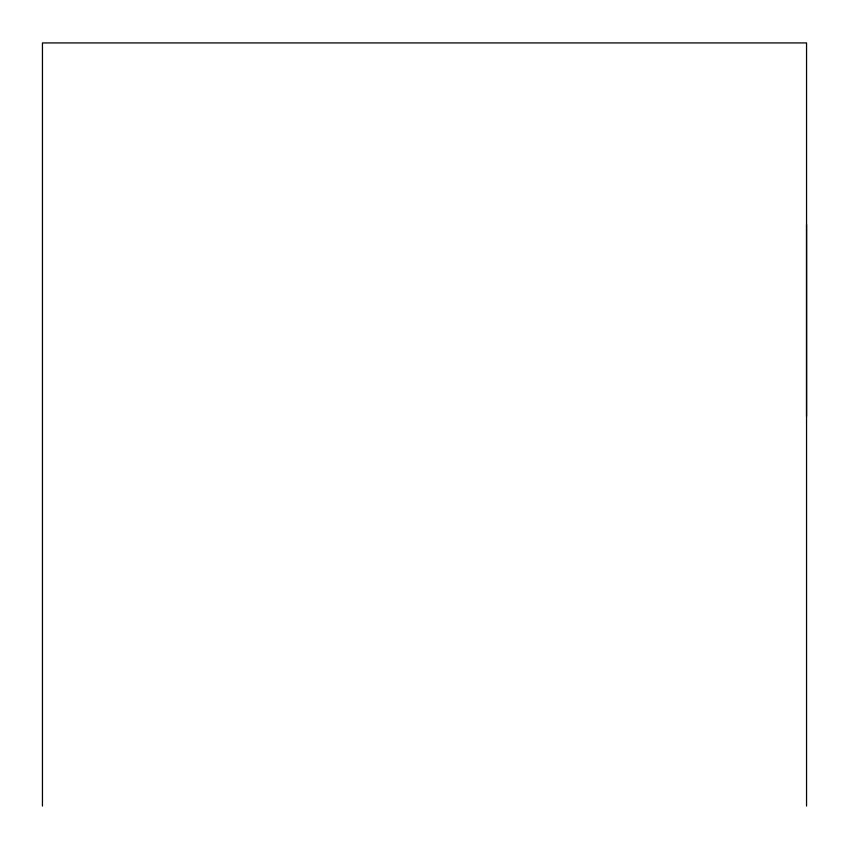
<?xml version="1.0" encoding="UTF-8"?>
<svg xmlns="http://www.w3.org/2000/svg" width="849" height="849" viewBox="0 0 849 849"><rect width="100%" height="100%" fill="white"/><g stroke="black" fill="none" stroke-linecap="round" stroke-linejoin="round"><path stroke-width="1.27" d="M806.55 416.488L806.55 224.592M806.55 806.072L806.55 42.928L42.45 42.928L42.45 806.072"/></g></svg>
